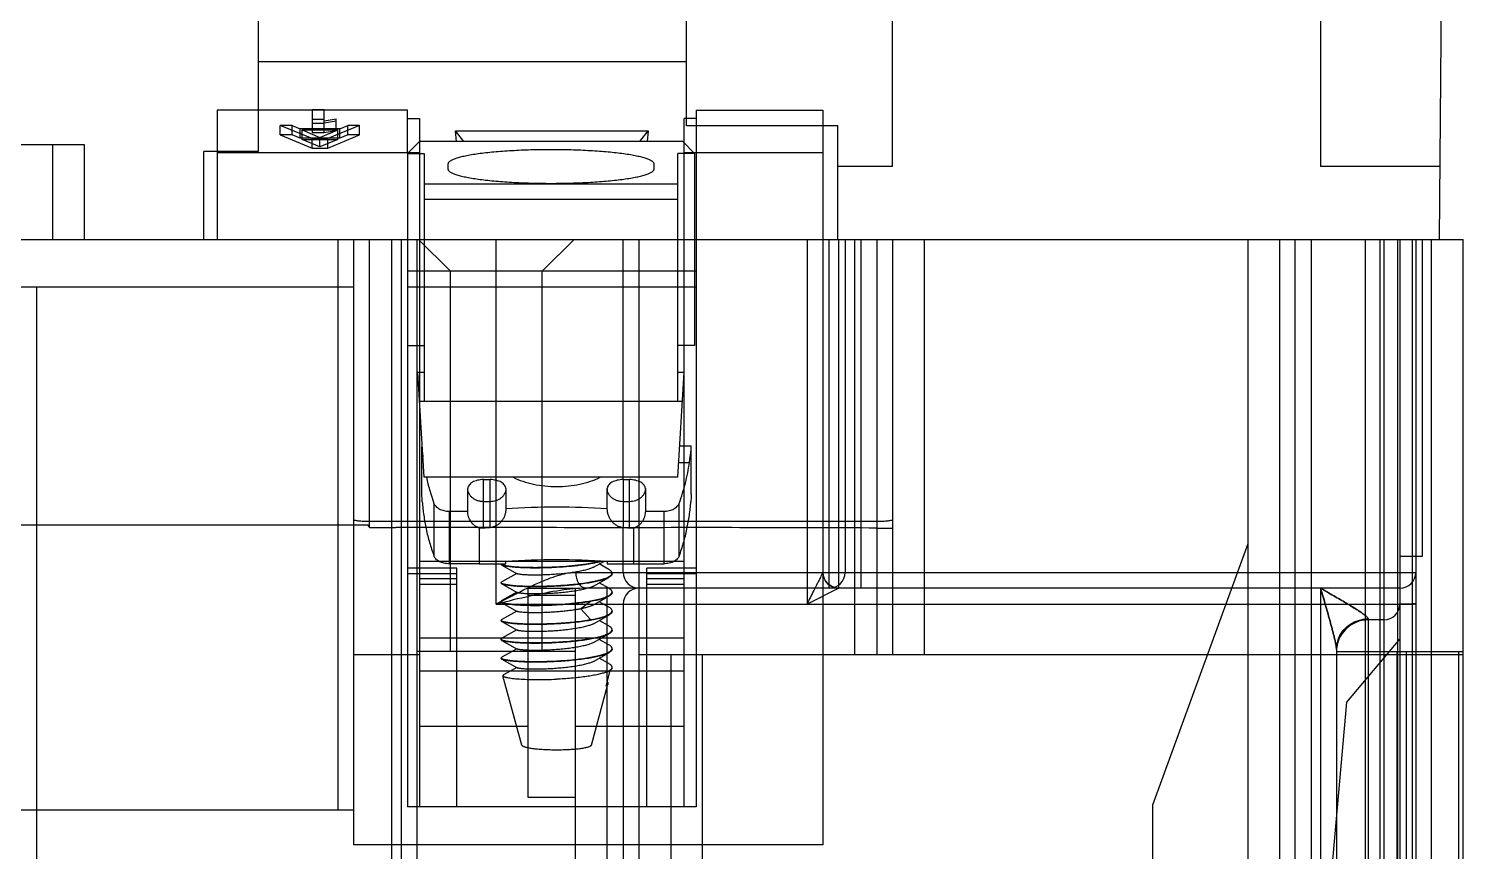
# Model space of a CAD drawing. Header units: millimetres. Extents: x 12 to 87, y 10 to 126.
# Drawn here: x 41.67 to 86.92, y 38.06 to 64.01 of the extents above; entities that cross this region are included whole.
import ezdxf

# ---------------------------------------------------------------- set-up
doc = ezdxf.new("R2010")
doc.units = ezdxf.units.MM
doc.header["$LTSCALE"] = 8.881126
doc.layers.get('0').update_dxf_attribs({"linetype": 'CONTINUOUS'})

msp = doc.modelspace()

# ---------------------------------------------------------------- linework, layer by layer
at = {"color": 7}
for p, q in [((48.918, 60.136), (48.918, 115.356)), ((62.418, 60.939), (62.418, 115.356)), ((68.918, 59.656), (68.918, 115.356)), ((82.418, 115.356), (82.418, 59.656)), ((86.162, 57.356), (86.668, 115.356)), ((62.418, 62.956), (48.918, 62.956)), ((53.618, 61.437), (47.618, 61.437)), ((47.618, 61.437), (47.618, 57.356)), ((50.987, 61.442), (50.612, 61.442)), ((50.612, 61.442), (50.612, 60.727)), ((50.987, 61.145), (50.612, 61.145)), ((50.987, 60.727), (50.987, 61.442)), ((50.987, 61.095), (51.362, 61.157)), ((51.362, 60.789), (51.362, 61.157)), ((53.618, 60.07), (53.618, 61.437)), ((53.618, 61.169), (53.993, 61.169)), ((53.993, 61.169), (53.993, 39.456)), ((62.718, 61.169), (62.343, 61.169)), ((62.343, 39.456), (62.343, 61.169)), ((62.718, 61.437), (66.718, 61.437)), ((62.718, 61.437), (62.718, 39.456)), ((66.718, 61.437), (66.718, 38.256)), ((49.98, 60.955), (49.605, 60.955)), ((50.605, 60.537), (49.605, 60.955)), ((49.605, 60.657), (49.605, 60.955)), ((49.98, 60.657), (49.605, 60.657)), ((49.605, 60.657), (50.605, 60.24)), ((49.98, 60.955), (50.23, 60.848)), ((49.98, 60.657), (49.98, 60.955)), ((50.23, 60.551), (49.98, 60.657)), ((51.48, 60.848), (50.23, 60.848)), ((50.23, 60.551), (50.23, 60.848)), ((50.293, 60.812), (51.418, 60.812)), ((50.293, 60.812), (50.855, 60.573)), ((50.293, 60.515), (50.293, 60.812)), ((50.612, 61.024), (50.987, 61.024)), ((50.612, 60.727), (50.987, 60.727)), ((50.855, 60.573), (51.418, 60.812)), ((51.362, 61.086), (50.987, 61.024)), ((51.362, 60.86), (50.987, 60.798)), ((50.987, 60.727), (51.362, 60.789)), ((52.105, 60.955), (51.105, 60.537)), ((51.105, 60.24), (52.105, 60.657)), ((51.418, 60.515), (51.418, 60.812)), ((51.48, 60.848), (51.73, 60.955)), ((51.48, 60.551), (51.48, 60.848)), ((51.73, 60.657), (51.48, 60.551)), ((52.105, 60.955), (51.73, 60.955)), ((51.73, 60.657), (51.73, 60.955)), ((52.105, 60.657), (51.73, 60.657)), ((52.105, 60.657), (52.105, 60.955)), ((55.126, 60.787), (61.21, 60.787)), ((55.395, 60.443), (55.126, 60.787)), ((55.16, 60.443), (55.126, 60.787)), ((60.941, 60.443), (61.21, 60.787)), ((61.21, 60.787), (61.176, 60.443)), ((67.193, 60.939), (62.418, 60.939)), ((67.193, 57.356), (67.193, 60.939)), ((27.918, 60.356), (43.418, 60.356)), ((42.418, 60.356), (42.418, 57.356)), ((43.418, 60.356), (43.418, 57.356)), ((51.48, 60.551), (50.23, 60.551)), ((50.293, 60.515), (51.418, 60.515)), ((50.855, 60.276), (50.293, 60.515)), ((50.605, 60.537), (51.105, 60.537)), ((50.605, 60.24), (50.605, 60.537)), ((50.605, 60.24), (51.105, 60.24)), ((50.855, 60.276), (50.855, 60.573)), ((51.418, 60.515), (50.855, 60.276)), ((51.105, 60.24), (51.105, 60.537)), ((53.99, 60.443), (53.618, 60.07)), ((62.296, 60.443), (53.99, 60.443)), ((62.296, 60.443), (62.668, 60.07)), ((48.918, 60.136), (47.193, 60.136)), ((47.193, 57.356), (47.193, 60.136)), ((47.618, 60.101), (53.993, 60.101)), ((53.618, 60.07), (54.143, 60.07)), ((53.618, 60.07), (53.618, 54.011)), ((54.143, 60.07), (54.143, 52.251)), ((54.893, 59.737), (54.893, 59.735)), ((54.893, 59.735), (54.893, 59.579)), ((61.393, 59.735), (61.393, 59.737)), ((61.393, 59.579), (61.393, 59.735)), ((62.668, 60.07), (62.143, 60.07)), ((62.143, 52.251), (62.143, 60.07)), ((62.343, 60.101), (66.718, 60.101)), ((62.668, 60.07), (62.668, 54.011)), ((68.918, 59.656), (67.193, 59.656)), ((86.182, 59.656), (82.418, 59.656)), ((54.143, 59.111), (62.143, 59.111)), ((62.143, 58.616), (54.143, 58.616)), ((23.943, 57.356), (53.618, 57.356)), ((51.418, 57.356), (51.418, 39.356)), ((51.918, 57.356), (51.918, 38.256)), ((52.418, 48.275), (52.418, 57.356)), ((53.118, 19.756), (53.118, 57.356)), ((53.418, 57.356), (53.418, 20.256)), ((53.618, 57.356), (62.668, 57.356)), ((53.918, 17.756), (53.918, 57.356)), ((54.968, 56.356), (53.968, 57.356)), ((56.418, 45.856), (56.418, 57.356)), ((57.868, 56.356), (58.868, 57.356)), ((60.418, 49.781), (60.418, 57.356)), ((60.918, 57.356), (60.918, 19.756)), ((62.668, 57.356), (86.918, 57.356)), ((66.218, 57.356), (66.218, 45.856)), ((66.918, 46.356), (66.918, 57.356)), ((67.218, 46.356), (67.218, 57.356)), ((67.418, 57.356), (67.418, 46.856)), ((67.718, 57.356), (67.718, 44.256)), ((67.918, 57.356), (67.918, 46.356)), ((68.418, 57.356), (68.418, 44.256)), ((68.918, 57.356), (68.918, 44.256)), ((69.918, 44.256), (69.918, 57.356)), ((80.118, 57.356), (80.118, 18.256)), ((81.118, 57.356), (81.118, 17.756)), ((81.618, 15.756), (81.618, 57.356)), ((82.118, 57.356), (82.118, 14.956)), ((83.823, 57.356), (83.823, 20.356)), ((84.286, 57.356), (84.286, 20.356)), ((84.418, 17.756), (84.418, 57.356)), ((84.842, 57.356), (84.842, 20.356)), ((84.918, 57.356), (84.918, 17.756)), ((85.305, 57.356), (85.305, 20.356)), ((85.418, 57.356), (85.418, 18.256)), ((85.618, 57.356), (85.618, 47.356)), ((85.918, 15.256), (85.918, 57.356)), ((86.918, 15.756), (86.918, 57.356)), ((62.718, 56.356), (53.618, 56.356)), ((54.968, 44.356), (54.968, 56.356)), ((57.868, 44.356), (57.868, 56.356)), ((51.918, 55.856), (40.918, 55.856)), ((41.918, 55.856), (41.918, 9.756)), ((62.718, 55.856), (53.618, 55.856)), ((53.618, 54.011), (54.143, 54.011)), ((53.618, 54.011), (53.618, 39.456)), ((62.668, 54.011), (62.143, 54.011)), ((54.143, 53.164), (53.943, 53.164)), ((54.143, 49.856), (53.943, 53.164)), ((62.343, 53.164), (62.143, 53.164)), ((62.143, 49.856), (62.343, 53.164)), ((53.998, 52.251), (62.288, 52.251)), ((54.068, 49.335), (54.068, 50.82)), ((54.074, 50.85), (54.083, 50.85)), ((62.203, 50.85), (62.562, 50.85)), ((62.568, 49.335), (62.568, 50.82)), ((62.171, 50.317), (62.508, 50.317)), ((62.143, 49.856), (54.143, 49.856)), ((56.018, 49.781), (56.218, 49.781)), ((56.018, 48.246), (56.018, 49.781)), ((56.218, 49.781), (56.218, 48.265)), ((60.418, 49.781), (60.618, 49.781)), ((60.418, 49.781), (60.418, 48.265)), ((60.618, 48.246), (60.618, 49.781)), ((55.518, 48.785), (55.518, 49.496)), ((56.718, 49.496), (56.718, 48.858)), ((59.918, 48.858), (59.918, 49.496)), ((61.118, 49.496), (61.118, 48.785)), ((54.45, 49.032), (54.45, 47.372)), ((56.218, 49.085), (56.018, 49.085)), ((60.618, 49.085), (60.418, 49.085)), ((62.186, 47.372), (62.186, 49.032)), ((68.418, 48.457), (52.418, 48.457)), ((54.937, 48.785), (55.518, 48.785)), ((54.937, 47.125), (54.937, 48.785)), ((61.118, 48.785), (61.699, 48.785)), ((61.699, 48.785), (61.699, 47.125)), ((35.918, 48.356), (52.365, 48.356)), ((53.636, 48.269), (53.243, 48.269)), ((56.863, 48.266), (54.316, 48.266)), ((55.877, 48.254), (55.877, 47.125)), ((60.418, 46.856), (60.418, 48.265)), ((60.759, 47.125), (60.759, 48.254)), ((68.418, 48.253), (68.918, 48.253)), ((80.118, 47.756), (77.118, 39.513)), ((53.993, 47.205), (62.343, 47.205)), ((55.877, 47.125), (54.937, 47.125)), ((56.568, 47.107), (56.568, 47.125)), ((56.589, 47.084), (56.568, 47.107)), ((56.589, 47.084), (57.076, 46.812)), ((56.718, 47.125), (56.718, 47.197)), ((59.48, 47.018), (59.812, 47.203)), ((59.967, 46.948), (59.66, 47.119)), ((59.918, 47.197), (59.918, 47.125)), ((60.759, 47.125), (61.699, 47.125)), ((85.618, 47.356), (84.918, 47.356)), ((55.168, 46.992), (53.618, 46.992)), ((53.618, 46.824), (55.168, 46.824)), ((55.168, 46.655), (53.993, 46.655)), ((55.168, 39.456), (55.168, 46.992)), ((57.06, 46.822), (56.588, 46.559)), ((58.932, 46.856), (85.418, 46.856)), ((59.48, 46.424), (59.967, 46.696)), ((62.718, 46.992), (61.168, 46.992)), ((61.168, 39.456), (61.168, 46.992)), ((61.168, 46.824), (62.718, 46.824)), ((62.343, 46.655), (61.168, 46.655)), ((53.993, 46.486), (55.168, 46.486)), ((56.588, 46.559), (56.568, 46.536)), ((56.568, 46.513), (56.568, 46.536)), ((56.589, 46.49), (56.568, 46.513)), ((56.589, 46.49), (57.076, 46.218)), ((57.06, 46.228), (56.589, 45.965)), ((58.918, 46.346), (57.418, 46.346)), ((57.418, 39.756), (57.418, 46.346)), ((58.918, 9.756), (58.918, 46.346)), ((84.918, 46.356), (59.246, 46.356)), ((59.967, 46.353), (59.66, 46.525)), ((59.918, 19.756), (59.918, 46.356)), ((61.168, 46.486), (62.343, 46.486)), ((67.218, 46.356), (66.218, 45.856)), ((82.418, 46.356), (82.418, 17.756)), ((56.418, 45.856), (84.918, 45.856)), ((56.589, 45.965), (56.568, 45.942)), ((56.568, 45.919), (56.568, 45.942)), ((56.589, 45.896), (56.568, 45.919)), ((56.589, 45.896), (57.076, 45.624)), ((57.418, 46.135), (58.918, 46.135)), ((59.39, 45.935), (59.083, 45.705)), ((59.083, 45.705), (59.389, 45.364)), ((59.48, 45.83), (59.967, 46.102)), ((59.967, 45.759), (59.66, 45.93)), ((60.418, 45.856), (60.418, 20.256)), ((56.588, 45.371), (56.568, 45.348)), ((56.568, 45.325), (56.568, 45.348)), ((56.589, 45.302), (56.568, 45.325)), ((57.06, 45.633), (56.588, 45.371)), ((56.589, 45.302), (57.076, 45.03)), ((59.48, 45.236), (59.967, 45.508)), ((59.967, 45.165), (59.66, 45.336)), ((83.918, 45.387), (83.918, 9.756)), ((84.418, 45.356), (83.918, 45.356)), ((57.06, 45.039), (56.588, 44.777)), ((59.48, 44.642), (59.967, 44.914)), ((58.918, 44.356), (53.918, 44.356)), ((53.993, 44.792), (62.343, 44.793)), ((56.588, 44.777), (56.568, 44.754)), ((56.568, 44.731), (56.568, 44.754)), ((56.589, 44.708), (56.568, 44.731)), ((56.589, 44.708), (57.076, 44.436)), ((57.06, 44.445), (56.589, 44.183)), ((59.967, 44.571), (59.66, 44.742)), ((82.918, 44.419), (82.918, 18.256)), ((82.918, 44.356), (86.918, 44.356)), ((84.918, 44.756), (83.23, 42.756)), ((84.818, 44.356), (84.818, 14.956)), ((85.118, 44.356), (85.118, 16.256)), ((86.768, 44.356), (86.768, 21.856)), ((53.993, 44.256), (51.918, 44.256)), ((56.589, 44.183), (56.568, 44.16)), ((56.568, 44.137), (56.568, 44.16)), ((56.588, 44.114), (56.568, 44.137)), ((56.588, 44.114), (57.076, 43.842)), ((59.48, 44.048), (59.967, 44.32)), ((59.967, 43.977), (59.66, 44.148)), ((86.918, 44.256), (60.918, 44.256)), ((61.918, 44.256), (61.918, 20.256)), ((62.918, 19.756), (62.918, 44.256)), ((62.343, 43.74), (53.993, 43.74)), ((56.649, 43.622), (56.627, 43.593)), ((57.219, 41.409), (56.627, 43.593)), ((57.06, 43.851), (56.649, 43.622)), ((59.883, 43.264), (60.012, 43.755)), ((60.068, 43.84), (60.012, 43.755)), ((59.417, 41.409), (59.938, 43.33)), ((59.938, 43.33), (59.883, 43.264)), ((83.23, 42.756), (81.218, 19.756)), ((53.993, 42.006), (57.418, 42.006)), ((58.918, 42.006), (62.343, 42.006)), ((62.718, 39.456), (53.618, 39.456)), ((58.918, 39.756), (57.418, 39.756)), ((77.118, 39.513), (77.118, 17.756)), ((51.918, 39.356), (37.418, 39.356)), ((66.718, 38.256), (51.918, 38.256))]:
    msp.add_line(p, q, dxfattribs=at)
msp.add_lwpolyline([(67.175, 46.357), (67.021, 46.396), (66.888, 46.48), (66.787, 46.602)], dxfattribs=at)
for centre, radius, start, end in [((60.581, 51.254), 6.522, 192.381, 199.9154), ((53.226, 101.567), 53.298, 269.1319, 270.0191), ((53.632, -47.858), 96.127, 89.59195, 89.99722), ((58.29, 25.231), 23.127, 95.1408, 95.6385), ((58.349, 25.267), 23.091, 84.361, 84.8595), ((56.197, 145.325), 98.201, 269.81336, 269.99739), ((56.226, 164.043), 116.919, 269.98331, 270.24102), ((58.319, 23.71), 23.542, 90.0011, 93.8986), ((58.319, 23.756), 23.496, 86.0977, 90.002), ((60.41, 163.981), 116.857, 269.75873, 270.01659), ((60.475, 123.937), 76.813, 269.97695, 270.2122), ((60.918, 46.856), 0.5, 180, 270), ((67.218, 46.856), 0.5, 180, 270), ((66.918, 46.856), 0.5, 270, 360), ((84.918, 46.856), 0.5, 270.0035, 0.0021), ((84.918, 46.856), 0.5, 270.0066, 359.9993), ((60.918, 45.856), 0.5, 90, 180), ((84.418, 45.856), 0.5, 270, 359.9977), ((83.918, 44.356), 1, 90, 180)]:
    msp.add_arc(centre, radius, start, end, dxfattribs=at)
msp.add_ellipse((58.318, 39.368), major_axis=(15, 0), ratio=0.636294, start_param=1.463926, end_param=1.677666, dxfattribs=at)
for points, knots in [([(61.393, 59.737), (61.393, 59.745), (61.389, 59.76), (61.376, 59.783), (61.355, 59.805), (61.333, 59.822), (61.311, 59.836), (61.286, 59.851), (61.248, 59.869), (61.198, 59.89), (61.14, 59.911), (61.075, 59.931), (60.975, 59.958), (60.833, 59.99), (60.644, 60.025), (60.43, 60.058), (60.194, 60.087), (59.939, 60.113), (59.667, 60.136), (59.277, 60.161), (58.768, 60.182), (58.143, 60.19), (57.518, 60.182), (57.009, 60.161), (56.619, 60.136), (56.347, 60.113), (56.092, 60.087), (55.856, 60.058), (55.642, 60.025), (55.453, 59.99), (55.311, 59.958), (55.211, 59.931), (55.146, 59.911), (55.088, 59.89), (55.038, 59.869), (55, 59.851), (54.975, 59.836), (54.953, 59.822), (54.931, 59.805), (54.91, 59.783), (54.897, 59.76), (54.893, 59.745), (54.893, 59.737)], [0, 0, 0, 0, 0.003381, 0.007165, 0.011617, 0.016901, 0.019886, 0.023109, 0.030285, 0.038458, 0.047636, 0.057815, 0.068985, 0.094232, 0.123196, 0.155643, 0.191288, 0.22981, 0.270859, 0.314053, 0.405252, 0.500002, 0.594752, 0.685949, 0.729143, 0.770191, 0.808713, 0.844357, 0.876804, 0.905768, 0.931014, 0.942184, 0.952363, 0.961541, 0.969714, 0.976891, 0.980114, 0.983099, 0.988382, 0.992835, 0.996618, 1, 1, 1, 1]), ([(54.893, 59.579), (54.893, 59.572), (54.896, 59.556), (54.909, 59.533), (54.929, 59.511), (54.957, 59.489), (54.992, 59.468), (55.035, 59.447), (55.085, 59.426), (55.166, 59.397), (55.285, 59.363), (55.449, 59.325), (55.638, 59.29), (55.852, 59.258), (56.088, 59.228), (56.343, 59.202), (56.616, 59.179), (57.006, 59.154), (57.517, 59.133), (58.143, 59.124), (58.769, 59.133), (59.28, 59.154), (59.67, 59.179), (59.943, 59.202), (60.198, 59.228), (60.434, 59.258), (60.648, 59.29), (60.837, 59.325), (61.001, 59.363), (61.12, 59.397), (61.201, 59.426), (61.251, 59.447), (61.294, 59.468), (61.329, 59.489), (61.357, 59.511), (61.377, 59.533), (61.39, 59.556), (61.393, 59.572), (61.393, 59.579)], [0, 0, 0, 0, 0.003372, 0.007123, 0.011531, 0.016765, 0.022921, 0.03005, 0.038177, 0.047314, 0.068593, 0.093792, 0.122729, 0.155169, 0.190827, 0.22938, 0.270475, 0.313729, 0.405078, 0.500002, 0.594926, 0.686274, 0.729527, 0.770622, 0.809174, 0.844831, 0.87727, 0.906207, 0.931407, 0.952685, 0.961822, 0.96995, 0.977078, 0.983235, 0.988469, 0.992877, 0.996628, 1, 1, 1, 1]), ([(54.074, 50.85), (54.073, 50.85), (54.072, 50.849), (54.071, 50.848), (54.07, 50.845), (54.069, 50.842), (54.069, 50.838), (54.068, 50.831), (54.068, 50.824), (54.068, 50.82)], [0, 0, 0, 0, 0.046139, 0.104428, 0.18482, 0.29125, 0.425387, 0.588007, 1, 1, 1, 1]), ([(54.068, 50.82), (54.068, 50.813), (54.069, 50.796), (54.071, 50.756), (54.078, 50.691), (54.09, 50.596), (54.099, 50.526), (54.104, 50.487)], [0, 0, 0, 0, 0.064808, 0.14719, 0.364142, 0.649198, 1, 1, 1, 1]), ([(62.508, 50.317), (62.516, 50.377), (62.528, 50.463), (62.543, 50.572), (62.552, 50.64), (62.559, 50.699), (62.564, 50.748), (62.567, 50.787), (62.568, 50.81), (62.568, 50.82)], [0, 0, 0, 0, 0.360137, 0.513988, 0.64952, 0.766256, 0.863783, 0.941774, 1, 1, 1, 1]), ([(62.568, 50.82), (62.568, 50.824), (62.568, 50.831), (62.567, 50.838), (62.567, 50.842), (62.566, 50.845), (62.565, 50.848), (62.564, 50.849), (62.563, 50.85), (62.562, 50.85)], [0, 0, 0, 0, 0.411993, 0.574613, 0.708749, 0.815179, 0.895572, 0.953861, 1, 1, 1, 1]), ([(62.186, 49.032), (62.262, 49.242), (62.392, 49.665), (62.477, 50.1), (62.508, 50.317)], [0, 0, 0, 0, 0.504277, 1, 1, 1, 1]), ([(56.018, 49.781), (55.985, 49.781), (55.921, 49.777), (55.828, 49.761), (55.742, 49.735), (55.666, 49.701), (55.603, 49.658), (55.555, 49.609), (55.53, 49.562), (55.52, 49.524), (55.518, 49.505), (55.518, 49.496)], [0, 0, 0, 0, 0.155806, 0.307636, 0.451723, 0.58509, 0.705763, 0.813385, 0.909854, 0.955397, 1, 1, 1, 1]), ([(56.718, 49.496), (56.718, 49.505), (56.716, 49.524), (56.706, 49.562), (56.681, 49.609), (56.633, 49.658), (56.57, 49.701), (56.494, 49.735), (56.408, 49.761), (56.315, 49.777), (56.251, 49.781), (56.218, 49.781)], [0, 0, 0, 0, 0.044603, 0.090146, 0.186615, 0.294237, 0.41491, 0.548277, 0.692364, 0.844194, 1, 1, 1, 1]), ([(56.947, 49.854), (57.045, 49.806), (57.255, 49.721), (57.591, 49.63), (57.949, 49.574), (58.319, 49.556), (58.689, 49.575), (59.047, 49.631), (59.383, 49.722), (59.593, 49.807), (59.691, 49.855)], [0, 0, 0, 0, 0.115926, 0.239381, 0.368294, 0.500071, 0.631837, 0.760718, 0.884128, 1, 1, 1, 1]), ([(60.418, 49.781), (60.385, 49.781), (60.321, 49.777), (60.228, 49.761), (60.142, 49.735), (60.066, 49.701), (60.003, 49.658), (59.955, 49.609), (59.93, 49.562), (59.92, 49.524), (59.918, 49.505), (59.918, 49.496)], [0, 0, 0, 0, 0.155806, 0.307636, 0.451723, 0.58509, 0.705763, 0.813385, 0.909854, 0.955397, 1, 1, 1, 1]), ([(61.118, 49.496), (61.118, 49.505), (61.116, 49.524), (61.106, 49.562), (61.081, 49.609), (61.033, 49.658), (60.97, 49.701), (60.894, 49.735), (60.808, 49.761), (60.715, 49.777), (60.651, 49.781), (60.618, 49.781)], [0, 0, 0, 0, 0.044603, 0.090146, 0.186615, 0.294237, 0.41491, 0.548277, 0.692364, 0.844194, 1, 1, 1, 1]), ([(54.083, 49.083), (54.081, 49.114), (54.077, 49.168), (54.072, 49.24), (54.069, 49.289), (54.068, 49.319), (54.068, 49.33), (54.068, 49.335)], [0, 0, 0, 0, 0.359869, 0.649051, 0.863354, 0.941517, 1, 1, 1, 1]), ([(56.018, 49.085), (55.985, 49.085), (55.92, 49.09), (55.826, 49.113), (55.74, 49.151), (55.663, 49.202), (55.601, 49.265), (55.554, 49.337), (55.525, 49.415), (55.518, 49.469), (55.518, 49.496)], [0, 0, 0, 0, 0.136634, 0.271634, 0.403469, 0.531104, 0.654017, 0.772392, 0.887204, 1, 1, 1, 1]), ([(56.718, 49.496), (56.718, 49.469), (56.711, 49.415), (56.682, 49.337), (56.635, 49.265), (56.572, 49.202), (56.496, 49.151), (56.409, 49.113), (56.316, 49.09), (56.251, 49.085), (56.218, 49.085)], [0, 0, 0, 0, 0.112796, 0.227608, 0.345983, 0.468896, 0.596531, 0.728366, 0.863366, 1, 1, 1, 1]), ([(60.418, 49.085), (60.385, 49.085), (60.32, 49.09), (60.226, 49.113), (60.14, 49.151), (60.063, 49.202), (60.001, 49.265), (59.954, 49.337), (59.925, 49.415), (59.918, 49.469), (59.918, 49.496)], [0, 0, 0, 0, 0.136634, 0.271634, 0.403469, 0.531104, 0.654017, 0.772392, 0.887204, 1, 1, 1, 1]), ([(61.118, 49.496), (61.118, 49.469), (61.111, 49.415), (61.082, 49.337), (61.035, 49.265), (60.972, 49.202), (60.896, 49.151), (60.809, 49.113), (60.716, 49.09), (60.651, 49.085), (60.618, 49.085)], [0, 0, 0, 0, 0.112796, 0.227608, 0.345983, 0.468896, 0.596531, 0.728366, 0.863366, 1, 1, 1, 1]), ([(62.568, 49.335), (62.568, 49.33), (62.568, 49.319), (62.567, 49.289), (62.564, 49.24), (62.559, 49.168), (62.555, 49.114), (62.553, 49.083)], [0, 0, 0, 0, 0.058483, 0.136646, 0.35095, 0.640132, 1, 1, 1, 1]), ([(54.083, 49.083), (54.093, 48.939), (54.124, 48.651), (54.2, 48.221), (54.308, 47.793), (54.399, 47.512), (54.45, 47.372)], [0, 0, 0, 0, 0.24671, 0.495087, 0.745929, 1, 1, 1, 1]), ([(54.45, 49.032), (54.456, 49.015), (54.473, 48.982), (54.51, 48.936), (54.558, 48.894), (54.618, 48.857), (54.688, 48.826), (54.794, 48.795), (54.879, 48.785), (54.937, 48.785)], [0, 0, 0, 0, 0.093413, 0.194524, 0.305203, 0.426534, 0.558382, 0.699671, 1, 1, 1, 1]), ([(61.699, 48.785), (61.757, 48.785), (61.842, 48.795), (61.948, 48.826), (62.018, 48.857), (62.078, 48.894), (62.126, 48.936), (62.163, 48.982), (62.18, 49.015), (62.186, 49.032)], [0, 0, 0, 0, 0.300319, 0.441598, 0.573451, 0.694756, 0.805447, 0.906558, 1, 1, 1, 1]), ([(62.186, 47.371), (62.237, 47.511), (62.328, 47.793), (62.436, 48.221), (62.512, 48.651), (62.543, 48.939), (62.553, 49.083)], [0, 0, 0, 0, 0.254077, 0.504922, 0.753294, 1, 1, 1, 1]), ([(52.418, 48.457), (52.354, 48.457), (52.239, 48.46), (52.075, 48.469), (51.989, 48.486), (51.918, 48.498), (51.918, 48.513)], [0, 0, 0, 0, 0.377171, 0.697714, 0.91421, 1, 1, 1, 1]), ([(55.877, 48.254), (55.849, 48.263), (55.797, 48.286), (55.725, 48.334), (55.662, 48.393), (55.61, 48.461), (55.569, 48.536), (55.53, 48.643), (55.518, 48.729), (55.518, 48.785)], [0, 0, 0, 0, 0.125649, 0.251201, 0.376488, 0.50157, 0.626515, 0.751265, 1, 1, 1, 1]), ([(56.718, 48.858), (56.718, 48.823), (56.712, 48.753), (56.685, 48.65), (56.642, 48.553), (56.582, 48.464), (56.508, 48.387), (56.42, 48.326), (56.323, 48.283), (56.253, 48.268), (56.218, 48.265)], [0, 0, 0, 0, 0.124349, 0.249066, 0.374074, 0.499355, 0.624774, 0.750172, 0.875347, 1, 1, 1, 1]), ([(60.418, 48.265), (60.383, 48.268), (60.313, 48.283), (60.215, 48.326), (60.128, 48.387), (60.054, 48.464), (59.994, 48.553), (59.951, 48.65), (59.924, 48.753), (59.918, 48.823), (59.918, 48.858)], [0, 0, 0, 0, 0.124672, 0.249852, 0.375233, 0.500634, 0.625904, 0.750907, 0.875637, 1, 1, 1, 1]), ([(61.118, 48.785), (61.118, 48.729), (61.106, 48.643), (61.067, 48.536), (61.026, 48.461), (60.974, 48.393), (60.911, 48.334), (60.839, 48.286), (60.786, 48.263), (60.759, 48.254)], [0, 0, 0, 0, 0.248751, 0.373524, 0.498462, 0.623558, 0.74884, 0.874361, 1, 1, 1, 1]), ([(68.918, 48.513), (68.918, 48.498), (68.847, 48.486), (68.761, 48.469), (68.597, 48.46), (68.482, 48.457), (68.418, 48.457)], [0, 0, 0, 0, 0.08579, 0.302286, 0.622829, 1, 1, 1, 1]), ([(52.365, 48.356), (52.37, 48.345), (52.378, 48.326), (52.396, 48.299), (52.41, 48.283), (52.418, 48.275)], [0, 0, 0, 0, 0.358846, 0.638209, 1, 1, 1, 1]), ([(56.018, 48.246), (55.994, 48.244), (55.947, 48.243), (55.9, 48.249), (55.877, 48.254)], [0, 0, 0, 0, 0.501073, 1, 1, 1, 1]), ([(68.418, 48.253), (67.14, 48.259), (64.578, 48.267), (60.726, 48.264), (58.152, 48.265), (56.863, 48.266)], [0, 0, 0, 0, 0.331799, 0.665122, 1, 1, 1, 1]), ([(60.759, 48.254), (60.736, 48.249), (60.689, 48.243), (60.642, 48.244), (60.618, 48.246)], [0, 0, 0, 0, 0.498927, 1, 1, 1, 1]), ([(54.937, 47.125), (54.879, 47.125), (54.794, 47.134), (54.688, 47.165), (54.618, 47.196), (54.558, 47.233), (54.51, 47.275), (54.473, 47.321), (54.456, 47.355), (54.45, 47.372)], [0, 0, 0, 0, 0.300337, 0.441617, 0.57347, 0.694767, 0.805448, 0.906555, 1, 1, 1, 1]), ([(56.569, 47.125), (56.571, 47.12), (56.576, 47.115), (56.586, 47.108), (56.592, 47.105), (56.595, 47.103)], [0, 0, 0, 0, 0.402726, 0.674499, 1, 1, 1, 1]), ([(58.318, 47.01), (58.215, 47.004), (58.013, 46.996), (57.717, 46.99), (57.44, 46.992), (57.191, 47), (57.004, 47.012), (56.874, 47.025), (56.793, 47.035), (56.723, 47.046), (56.667, 47.057), (56.628, 47.068), (56.603, 47.077), (56.593, 47.082), (56.589, 47.084)], [0, 0, 0, 0, 0.177612, 0.34954, 0.510509, 0.655576, 0.780325, 0.833877, 0.881008, 0.921379, 0.954743, 0.980936, 0.991348, 1, 1, 1, 1]), ([(56.595, 47.103), (56.6, 47.101), (56.611, 47.096), (56.637, 47.087), (56.678, 47.077), (56.736, 47.066), (56.807, 47.055), (56.889, 47.046), (57.019, 47.033), (57.205, 47.022), (57.452, 47.014), (57.726, 47.013), (58.018, 47.018), (58.217, 47.027), (58.318, 47.032)], [0, 0, 0, 0, 0.009409, 0.020537, 0.048017, 0.082485, 0.123765, 0.171538, 0.225461, 0.350305, 0.494703, 0.654292, 0.824437, 1, 1, 1, 1]), ([(58.318, 47.032), (58.448, 47.039), (58.701, 47.057), (59.011, 47.089), (59.245, 47.122), (59.404, 47.148), (59.55, 47.176), (59.642, 47.198), (59.686, 47.21)], [0, 0, 0, 0, 0.282493, 0.551716, 0.677206, 0.794661, 0.902694, 1, 1, 1, 1]), ([(59.754, 47.206), (59.711, 47.193), (59.618, 47.169), (59.469, 47.137), (59.304, 47.108), (59.124, 47.082), (58.933, 47.059), (58.663, 47.032), (58.457, 47.017), (58.318, 47.01)], [0, 0, 0, 0, 0.092934, 0.198124, 0.314248, 0.439777, 0.573003, 0.712078, 1, 1, 1, 1]), ([(62.186, 47.371), (62.18, 47.355), (62.163, 47.321), (62.126, 47.275), (62.078, 47.233), (62.018, 47.196), (61.948, 47.165), (61.842, 47.134), (61.757, 47.125), (61.699, 47.125)], [0, 0, 0, 0, 0.093414, 0.194524, 0.3052, 0.426542, 0.558404, 0.699688, 1, 1, 1, 1]), ([(56.418, 45.856), (56.584, 45.944), (56.9, 46.111), (57.352, 46.341), (57.755, 46.531), (58.11, 46.676), (58.42, 46.779), (58.688, 46.84), (58.856, 46.856), (58.932, 46.856)], [0, 0, 0, 0, 0.207405, 0.393623, 0.557212, 0.697578, 0.816127, 0.915736, 1, 1, 1, 1]), ([(59.48, 47.018), (59.466, 47.01), (59.436, 46.995), (59.386, 46.975), (59.329, 46.955), (59.239, 46.929), (59.113, 46.898), (58.945, 46.867), (58.76, 46.839), (58.563, 46.816), (58.36, 46.797), (58.155, 46.783), (57.955, 46.773), (57.765, 46.768), (57.59, 46.768), (57.435, 46.771), (57.32, 46.776), (57.241, 46.782), (57.193, 46.787), (57.152, 46.793), (57.119, 46.799), (57.097, 46.804), (57.084, 46.809), (57.079, 46.811), (57.076, 46.812)], [0, 0, 0, 0, 0.019349, 0.041496, 0.066362, 0.093833, 0.156026, 0.226727, 0.30411, 0.386218, 0.47089, 0.555862, 0.638887, 0.717746, 0.790284, 0.854623, 0.908982, 0.931964, 0.951964, 0.968852, 0.982508, 0.99287, 0.996831, 1, 1, 1, 1]), ([(58.318, 46.438), (58.408, 46.443), (58.587, 46.455), (58.85, 46.478), (59.1, 46.507), (59.331, 46.54), (59.509, 46.574), (59.637, 46.603), (59.722, 46.625), (59.799, 46.648), (59.867, 46.672), (59.925, 46.696), (59.96, 46.714), (59.976, 46.723)], [0, 0, 0, 0, 0.160716, 0.317841, 0.467645, 0.606745, 0.731924, 0.7884, 0.84044, 0.887804, 0.930277, 0.967686, 1, 1, 1, 1]), ([(59.967, 46.696), (59.951, 46.687), (59.915, 46.669), (59.855, 46.645), (59.787, 46.622), (59.679, 46.59), (59.525, 46.554), (59.32, 46.516), (59.091, 46.483), (58.755, 46.445), (58.495, 46.425), (58.318, 46.416)], [0, 0, 0, 0, 0.033135, 0.071238, 0.114257, 0.162053, 0.271123, 0.396345, 0.535057, 0.684179, 1, 1, 1, 1]), ([(59.246, 46.356), (59.227, 46.356), (59.197, 46.36), (59.159, 46.375), (59.13, 46.39), (59.101, 46.412), (59.063, 46.447), (59.03, 46.491), (59.002, 46.541), (58.976, 46.597), (58.952, 46.671), (58.936, 46.763), (58.932, 46.825), (58.932, 46.856)], [0, 0, 0, 0, 0.089406, 0.137691, 0.188945, 0.243686, 0.302004, 0.428712, 0.496866, 0.567511, 0.713048, 0.859041, 1, 1, 1, 1]), ([(60.068, 46.833), (60.068, 46.838), (60.067, 46.848), (60.062, 46.862), (60.054, 46.877), (60.038, 46.897), (60.009, 46.922), (59.982, 46.939), (59.967, 46.948)], [0, 0, 0, 0, 0.091719, 0.18763, 0.291308, 0.405534, 0.672814, 1, 1, 1, 1]), ([(60.068, 46.81), (60.068, 46.805), (60.067, 46.795), (60.062, 46.781), (60.054, 46.766), (60.038, 46.746), (60.009, 46.721), (59.982, 46.704), (59.967, 46.696)], [0, 0, 0, 0, 0.091671, 0.187487, 0.291059, 0.405225, 0.672651, 1, 1, 1, 1]), ([(59.976, 46.723), (59.988, 46.73), (60.009, 46.744), (60.042, 46.771), (60.06, 46.797), (60.065, 46.814)], [0, 0, 0, 0, 0.313937, 0.581686, 1, 1, 1, 1]), ([(60.065, 46.814), (60.066, 46.816), (60.067, 46.822), (60.068, 46.828), (60.068, 46.833)], [0, 0, 0, 0, 0.254447, 1, 1, 1, 1]), ([(66.718, 46.856), (66.718, 46.843), (66.685, 46.806), (66.662, 46.737), (66.623, 46.668), (66.594, 46.607), (66.56, 46.539), (66.505, 46.43), (66.388, 46.198), (66.29, 45.998), (66.218, 45.856)], [0, 0, 0, 0, 0.033332, 0.12229, 0.196353, 0.244568, 0.304481, 0.399972, 0.573224, 1, 1, 1, 1]), ([(59.246, 46.356), (58.978, 46.356), (58.386, 46.288), (57.445, 46.106), (56.775, 45.94), (56.418, 45.856)], [0, 0, 0, 0, 0.280312, 0.61773, 1, 1, 1, 1]), ([(56.568, 46.536), (56.568, 46.533), (56.569, 46.528), (56.575, 46.522), (56.584, 46.515), (56.591, 46.511), (56.595, 46.509)], [0, 0, 0, 0, 0.174529, 0.386769, 0.658499, 1, 1, 1, 1]), ([(58.318, 46.416), (58.215, 46.41), (58.013, 46.402), (57.717, 46.396), (57.44, 46.398), (57.191, 46.406), (57.004, 46.418), (56.874, 46.431), (56.793, 46.441), (56.724, 46.452), (56.667, 46.463), (56.628, 46.474), (56.603, 46.483), (56.593, 46.488), (56.589, 46.49)], [0, 0, 0, 0, 0.17759, 0.3495, 0.510454, 0.655514, 0.780264, 0.83382, 0.880957, 0.921338, 0.954713, 0.98092, 0.99134, 1, 1, 1, 1]), ([(56.595, 46.509), (56.6, 46.507), (56.611, 46.502), (56.637, 46.493), (56.678, 46.483), (56.736, 46.472), (56.807, 46.461), (56.889, 46.452), (57.019, 46.439), (57.205, 46.428), (57.452, 46.42), (57.726, 46.419), (58.018, 46.424), (58.217, 46.433), (58.318, 46.438)], [0, 0, 0, 0, 0.009389, 0.020506, 0.048015, 0.082517, 0.123775, 0.171509, 0.225423, 0.35032, 0.494676, 0.6543, 0.824441, 1, 1, 1, 1]), ([(59.48, 46.424), (59.466, 46.416), (59.436, 46.401), (59.386, 46.381), (59.329, 46.361), (59.24, 46.335), (59.113, 46.304), (58.945, 46.273), (58.761, 46.245), (58.564, 46.222), (58.36, 46.203), (58.156, 46.189), (57.956, 46.179), (57.765, 46.174), (57.59, 46.174), (57.435, 46.177), (57.32, 46.182), (57.241, 46.188), (57.193, 46.193), (57.152, 46.199), (57.119, 46.205), (57.097, 46.21), (57.084, 46.215), (57.079, 46.217), (57.076, 46.218)], [0, 0, 0, 0, 0.019335, 0.04145, 0.066307, 0.093783, 0.155961, 0.226629, 0.304011, 0.386093, 0.470754, 0.555729, 0.638741, 0.717603, 0.790162, 0.854492, 0.908902, 0.93189, 0.951885, 0.968776, 0.982462, 0.992862, 0.996829, 1, 1, 1, 1]), ([(60.068, 46.239), (60.068, 46.244), (60.067, 46.254), (60.062, 46.268), (60.054, 46.283), (60.038, 46.303), (60.009, 46.328), (59.982, 46.345), (59.967, 46.353)], [0, 0, 0, 0, 0.091774, 0.187676, 0.29127, 0.405369, 0.672511, 1, 1, 1, 1]), ([(60.068, 46.216), (60.068, 46.211), (60.067, 46.201), (60.062, 46.187), (60.054, 46.172), (60.038, 46.152), (60.009, 46.127), (59.982, 46.11), (59.967, 46.102)], [0, 0, 0, 0, 0.091724, 0.187589, 0.291201, 0.405379, 0.672749, 1, 1, 1, 1]), ([(59.976, 46.129), (59.988, 46.136), (60.009, 46.15), (60.036, 46.172), (60.055, 46.195), (60.063, 46.212), (60.065, 46.22)], [0, 0, 0, 0, 0.313116, 0.580113, 0.805911, 1, 1, 1, 1]), ([(60.065, 46.22), (60.066, 46.222), (60.067, 46.228), (60.068, 46.234), (60.068, 46.239)], [0, 0, 0, 0, 0.254348, 1, 1, 1, 1]), ([(82.918, 44.419), (82.918, 44.43), (82.917, 44.452), (82.913, 44.488), (82.907, 44.529), (82.896, 44.592), (82.879, 44.677), (82.853, 44.786), (82.825, 44.902), (82.793, 45.024), (82.76, 45.15), (82.713, 45.322), (82.651, 45.543), (82.549, 45.902), (82.47, 46.174), (82.418, 46.356)], [0, 0, 0, 0, 0.015564, 0.033869, 0.054622, 0.077508, 0.128507, 0.18494, 0.245157, 0.308196, 0.373322, 0.440035, 0.576779, 0.716518, 1, 1, 1, 1]), ([(82.418, 46.356), (82.5, 46.308), (82.657, 46.218), (82.879, 46.089), (83.077, 45.973), (83.253, 45.868), (83.407, 45.775), (83.541, 45.691), (83.655, 45.618), (83.748, 45.554), (83.822, 45.499), (83.874, 45.454), (83.906, 45.42), (83.918, 45.397), (83.918, 45.387)], [0, 0, 0, 0, 0.159162, 0.301922, 0.429471, 0.543022, 0.643373, 0.731111, 0.806518, 0.86964, 0.920626, 0.958745, 0.984575, 1, 1, 1, 1]), ([(83.918, 45.387), (83.918, 45.397), (83.905, 45.421), (83.873, 45.456), (83.819, 45.501), (83.746, 45.556), (83.651, 45.62), (83.537, 45.694), (83.404, 45.777), (83.249, 45.87), (83.074, 45.974), (82.877, 46.09), (82.656, 46.218), (82.5, 46.308), (82.418, 46.356)], [0, 0, 0, 0, 0.015935, 0.042342, 0.080918, 0.132286, 0.195813, 0.271342, 0.359156, 0.459401, 0.572605, 0.699694, 0.841819, 1, 1, 1, 1]), ([(82.418, 46.356), (82.47, 46.174), (82.549, 45.903), (82.651, 45.543), (82.713, 45.323), (82.76, 45.15), (82.793, 45.024), (82.825, 44.902), (82.853, 44.786), (82.879, 44.677), (82.896, 44.592), (82.907, 44.529), (82.913, 44.488), (82.917, 44.452), (82.918, 44.43), (82.918, 44.419)], [0, 0, 0, 0, 0.283465, 0.423196, 0.559933, 0.626643, 0.691767, 0.754807, 0.815026, 0.871461, 0.922471, 0.945366, 0.966128, 0.984438, 1, 1, 1, 1]), ([(56.568, 45.942), (56.568, 45.939), (56.569, 45.934), (56.575, 45.928), (56.584, 45.921), (56.591, 45.917), (56.595, 45.915)], [0, 0, 0, 0, 0.174662, 0.386698, 0.65825, 1, 1, 1, 1]), ([(58.318, 45.822), (58.215, 45.816), (58.013, 45.808), (57.717, 45.802), (57.44, 45.804), (57.191, 45.812), (57.004, 45.824), (56.874, 45.837), (56.793, 45.847), (56.723, 45.858), (56.667, 45.869), (56.627, 45.88), (56.603, 45.889), (56.593, 45.894), (56.589, 45.896)], [0, 0, 0, 0, 0.177626, 0.349566, 0.510543, 0.655615, 0.780364, 0.833913, 0.88104, 0.921406, 0.954762, 0.980946, 0.991353, 1, 1, 1, 1]), ([(56.595, 45.915), (56.6, 45.913), (56.611, 45.908), (56.637, 45.899), (56.678, 45.889), (56.737, 45.878), (56.807, 45.867), (56.889, 45.857), (57.019, 45.845), (57.205, 45.834), (57.452, 45.826), (57.726, 45.825), (58.018, 45.83), (58.217, 45.839), (58.318, 45.844)], [0, 0, 0, 0, 0.009395, 0.020537, 0.04809, 0.082574, 0.123794, 0.171516, 0.225472, 0.350358, 0.494687, 0.654332, 0.824438, 1, 1, 1, 1]), ([(59.083, 45.705), (59.074, 45.701), (59.052, 45.695), (59.018, 45.69), (58.982, 45.686), (58.946, 45.681), (58.91, 45.674), (58.861, 45.666), (58.798, 45.657), (58.721, 45.647), (58.642, 45.637), (58.561, 45.628), (58.48, 45.62), (58.398, 45.613), (58.288, 45.604), (58.152, 45.595), (57.991, 45.587), (57.836, 45.582), (57.689, 45.58), (57.553, 45.58), (57.431, 45.583), (57.324, 45.588), (57.245, 45.594), (57.191, 45.6), (57.158, 45.604), (57.13, 45.608), (57.107, 45.613), (57.09, 45.618), (57.08, 45.622), (57.076, 45.624)], [0, 0, 0, 0, 0.015631, 0.033108, 0.05138, 0.069479, 0.08747, 0.105652, 0.143232, 0.181935, 0.221352, 0.261446, 0.302033, 0.342923, 0.383956, 0.465742, 0.545997, 0.623371, 0.696497, 0.764143, 0.825179, 0.878529, 0.923298, 0.942235, 0.958769, 0.972846, 0.984413, 0.993449, 1, 1, 1, 1]), ([(58.318, 45.844), (58.408, 45.849), (58.587, 45.861), (58.85, 45.884), (59.1, 45.913), (59.331, 45.946), (59.538, 45.985), (59.692, 46.022), (59.799, 46.054), (59.867, 46.078), (59.925, 46.102), (59.96, 46.12), (59.976, 46.129)], [0, 0, 0, 0, 0.16076, 0.317892, 0.467739, 0.606867, 0.732004, 0.840546, 0.887905, 0.930325, 0.967688, 1, 1, 1, 1]), ([(59.389, 45.936), (59.309, 45.921), (59.141, 45.896), (58.784, 45.853), (58.507, 45.832), (58.318, 45.822)], [0, 0, 0, 0, 0.226642, 0.47319, 1, 1, 1, 1]), ([(59.48, 45.83), (59.469, 45.824), (59.445, 45.812), (59.391, 45.789), (59.312, 45.761), (59.203, 45.731), (59.125, 45.714), (59.083, 45.705)], [0, 0, 0, 0, 0.089835, 0.19017, 0.421939, 0.693261, 1, 1, 1, 1]), ([(59.967, 46.102), (59.952, 46.093), (59.919, 46.077), (59.865, 46.055), (59.803, 46.033), (59.706, 46.003), (59.568, 45.969), (59.452, 45.947), (59.389, 45.936)], [0, 0, 0, 0, 0.085199, 0.182352, 0.291331, 0.411874, 0.685944, 1, 1, 1, 1]), ([(60.068, 45.645), (60.068, 45.65), (60.067, 45.66), (60.062, 45.674), (60.054, 45.689), (60.038, 45.709), (60.009, 45.734), (59.982, 45.751), (59.967, 45.759)], [0, 0, 0, 0, 0.09169, 0.187464, 0.290933, 0.404985, 0.672437, 1, 1, 1, 1]), ([(84.918, 45.856), (84.982, 45.856), (85.096, 45.854), (85.264, 45.858), (85.34, 45.848), (85.418, 45.868), (85.418, 45.855)], [0, 0, 0, 0, 0.382538, 0.707525, 0.924192, 1, 1, 1, 1]), ([(85.418, 45.85), (85.418, 45.863), (85.349, 45.87), (85.269, 45.85), (85.103, 45.857), (84.985, 45.855), (84.918, 45.856)], [0, 0, 0, 0, 0.076079, 0.280357, 0.598915, 1, 1, 1, 1]), ([(56.568, 45.348), (56.568, 45.345), (56.569, 45.34), (56.575, 45.334), (56.584, 45.327), (56.591, 45.323), (56.595, 45.321)], [0, 0, 0, 0, 0.174425, 0.386664, 0.658459, 1, 1, 1, 1]), ([(58.318, 45.228), (58.215, 45.222), (58.013, 45.214), (57.717, 45.208), (57.44, 45.21), (57.191, 45.218), (57.004, 45.23), (56.874, 45.243), (56.793, 45.253), (56.724, 45.264), (56.667, 45.275), (56.628, 45.286), (56.603, 45.295), (56.593, 45.3), (56.589, 45.302)], [0, 0, 0, 0, 0.177591, 0.3495, 0.510453, 0.655514, 0.780264, 0.83382, 0.880958, 0.921339, 0.954714, 0.980921, 0.99134, 1, 1, 1, 1]), ([(56.595, 45.321), (56.6, 45.319), (56.611, 45.314), (56.637, 45.305), (56.678, 45.295), (56.736, 45.284), (56.807, 45.273), (56.889, 45.263), (57.019, 45.251), (57.205, 45.24), (57.452, 45.232), (57.726, 45.231), (58.018, 45.236), (58.217, 45.245), (58.318, 45.25)], [0, 0, 0, 0, 0.009393, 0.02051, 0.048004, 0.082501, 0.123769, 0.171514, 0.225425, 0.350311, 0.49468, 0.654293, 0.82444, 1, 1, 1, 1]), ([(59.967, 45.507), (59.95, 45.498), (59.915, 45.481), (59.855, 45.457), (59.787, 45.434), (59.679, 45.402), (59.525, 45.366), (59.32, 45.328), (59.091, 45.295), (58.755, 45.257), (58.495, 45.237), (58.318, 45.228)], [0, 0, 0, 0, 0.033143, 0.071252, 0.114277, 0.162077, 0.271152, 0.396373, 0.535082, 0.684198, 1, 1, 1, 1]), ([(58.318, 45.25), (58.414, 45.255), (58.603, 45.268), (58.879, 45.293), (59.141, 45.324), (59.309, 45.35), (59.389, 45.364)], [0, 0, 0, 0, 0.266765, 0.526847, 0.773335, 1, 1, 1, 1]), ([(59.389, 45.364), (59.453, 45.375), (59.572, 45.399), (59.714, 45.434), (59.812, 45.464), (59.875, 45.487), (59.929, 45.51), (59.961, 45.527), (59.976, 45.535)], [0, 0, 0, 0, 0.316784, 0.591957, 0.712261, 0.820469, 0.916398, 1, 1, 1, 1]), ([(60.068, 45.622), (60.068, 45.617), (60.067, 45.607), (60.062, 45.593), (60.054, 45.578), (60.038, 45.558), (60.009, 45.533), (59.982, 45.516), (59.967, 45.507)], [0, 0, 0, 0, 0.091653, 0.187457, 0.291022, 0.405184, 0.672619, 1, 1, 1, 1]), ([(59.976, 45.535), (59.988, 45.542), (60.009, 45.556), (60.036, 45.579), (60.056, 45.602), (60.063, 45.619), (60.066, 45.627)], [0, 0, 0, 0, 0.314064, 0.580993, 0.806181, 1, 1, 1, 1]), ([(60.066, 45.627), (60.066, 45.628), (60.067, 45.634), (60.068, 45.64), (60.068, 45.645)], [0, 0, 0, 0, 0.253934, 1, 1, 1, 1]), ([(82.918, 44.419), (82.918, 44.52), (82.951, 44.725), (83.097, 44.999), (83.322, 45.216), (83.604, 45.355), (83.814, 45.387), (83.918, 45.387)], [0, 0, 0, 0, 0.197183, 0.395149, 0.59488, 0.796646, 1, 1, 1, 1]), ([(82.918, 44.419), (82.918, 44.478), (82.93, 44.6), (82.974, 44.749), (83.028, 44.865), (83.097, 44.979), (83.184, 45.083), (83.287, 45.172), (83.37, 45.231), (83.458, 45.28), (83.633, 45.358), (83.793, 45.387), (83.918, 45.387)], [0, 0, 0, 0, 0.114817, 0.236556, 0.29979, 0.364227, 0.495233, 0.561318, 0.627282, 0.692753, 0.757345, 1, 1, 1, 1]), ([(59.48, 45.236), (59.466, 45.228), (59.436, 45.213), (59.386, 45.193), (59.329, 45.173), (59.24, 45.147), (59.113, 45.116), (58.945, 45.085), (58.76, 45.057), (58.564, 45.033), (58.36, 45.015), (58.156, 45.001), (57.955, 44.991), (57.765, 44.986), (57.59, 44.986), (57.435, 44.989), (57.32, 44.994), (57.241, 45), (57.193, 45.005), (57.152, 45.011), (57.119, 45.016), (57.097, 45.022), (57.084, 45.026), (57.079, 45.029), (57.076, 45.03)], [0, 0, 0, 0, 0.019355, 0.041458, 0.066302, 0.093784, 0.155991, 0.226654, 0.304042, 0.386134, 0.470795, 0.55577, 0.638786, 0.717642, 0.790203, 0.854527, 0.908929, 0.931914, 0.951908, 0.96881, 0.982491, 0.992868, 0.996829, 1, 1, 1, 1]), ([(58.318, 44.656), (58.408, 44.661), (58.587, 44.673), (58.85, 44.696), (59.1, 44.725), (59.331, 44.758), (59.509, 44.792), (59.638, 44.821), (59.723, 44.843), (59.799, 44.866), (59.867, 44.89), (59.925, 44.914), (59.96, 44.932), (59.976, 44.941)], [0, 0, 0, 0, 0.160751, 0.317884, 0.467717, 0.606841, 0.731985, 0.788471, 0.840525, 0.887888, 0.930326, 0.967693, 1, 1, 1, 1]), ([(59.967, 44.914), (59.951, 44.905), (59.915, 44.887), (59.856, 44.863), (59.787, 44.84), (59.68, 44.808), (59.526, 44.772), (59.32, 44.734), (59.091, 44.701), (58.844, 44.673), (58.584, 44.65), (58.407, 44.639), (58.318, 44.634)], [0, 0, 0, 0, 0.033117, 0.071203, 0.114209, 0.161994, 0.271049, 0.396267, 0.534985, 0.68412, 0.840329, 1, 1, 1, 1]), ([(60.068, 45.051), (60.068, 45.055), (60.067, 45.065), (60.062, 45.08), (60.054, 45.095), (60.038, 45.115), (60.009, 45.14), (59.982, 45.157), (59.967, 45.165)], [0, 0, 0, 0, 0.091778, 0.187702, 0.291334, 0.405473, 0.672617, 1, 1, 1, 1]), ([(60.068, 45.028), (60.068, 45.023), (60.067, 45.013), (60.062, 44.999), (60.054, 44.984), (60.038, 44.964), (60.009, 44.939), (59.982, 44.922), (59.967, 44.914)], [0, 0, 0, 0, 0.091711, 0.187561, 0.291156, 0.405331, 0.672732, 1, 1, 1, 1]), ([(59.976, 44.941), (59.988, 44.948), (60.009, 44.962), (60.036, 44.984), (60.055, 45.007), (60.063, 45.024), (60.065, 45.032)], [0, 0, 0, 0, 0.313044, 0.580015, 0.805877, 1, 1, 1, 1]), ([(60.065, 45.032), (60.066, 45.033), (60.067, 45.04), (60.068, 45.046), (60.068, 45.051)], [0, 0, 0, 0, 0.254347, 1, 1, 1, 1]), ([(56.568, 44.754), (56.568, 44.751), (56.569, 44.746), (56.575, 44.739), (56.584, 44.733), (56.591, 44.729), (56.595, 44.727)], [0, 0, 0, 0, 0.174667, 0.386795, 0.658387, 1, 1, 1, 1]), ([(58.318, 44.634), (58.215, 44.628), (58.013, 44.62), (57.717, 44.614), (57.44, 44.616), (57.191, 44.624), (57.004, 44.636), (56.874, 44.649), (56.793, 44.659), (56.723, 44.67), (56.667, 44.681), (56.627, 44.692), (56.603, 44.701), (56.593, 44.706), (56.589, 44.708)], [0, 0, 0, 0, 0.177618, 0.349551, 0.510524, 0.655594, 0.780342, 0.833893, 0.881022, 0.921391, 0.954752, 0.98094, 0.99135, 1, 1, 1, 1]), ([(56.595, 44.727), (56.6, 44.725), (56.611, 44.72), (56.637, 44.711), (56.678, 44.701), (56.736, 44.69), (56.807, 44.679), (56.889, 44.669), (57.019, 44.657), (57.205, 44.646), (57.452, 44.638), (57.726, 44.637), (58.018, 44.642), (58.217, 44.651), (58.318, 44.656)], [0, 0, 0, 0, 0.009389, 0.02052, 0.048066, 0.082559, 0.123789, 0.171509, 0.22545, 0.350346, 0.494678, 0.654321, 0.82444, 1, 1, 1, 1]), ([(59.48, 44.642), (59.466, 44.634), (59.436, 44.619), (59.386, 44.599), (59.329, 44.579), (59.24, 44.553), (59.113, 44.522), (58.946, 44.49), (58.761, 44.463), (58.564, 44.439), (58.361, 44.421), (58.156, 44.407), (57.956, 44.397), (57.766, 44.392), (57.59, 44.392), (57.435, 44.395), (57.32, 44.4), (57.241, 44.406), (57.193, 44.411), (57.152, 44.417), (57.12, 44.422), (57.097, 44.428), (57.084, 44.432), (57.079, 44.435), (57.076, 44.436)], [0, 0, 0, 0, 0.019332, 0.041431, 0.066266, 0.093736, 0.155914, 0.226562, 0.303945, 0.386029, 0.470686, 0.555665, 0.638699, 0.717546, 0.790141, 0.854463, 0.908883, 0.931884, 0.951874, 0.968761, 0.982449, 0.992856, 0.996829, 1, 1, 1, 1]), ([(58.318, 44.062), (58.497, 44.072), (58.76, 44.091), (59.1, 44.13), (59.331, 44.164), (59.509, 44.198), (59.638, 44.227), (59.723, 44.249), (59.799, 44.272), (59.867, 44.296), (59.925, 44.32), (59.961, 44.338), (59.976, 44.347)], [0, 0, 0, 0, 0.317869, 0.467743, 0.606855, 0.731994, 0.788507, 0.840573, 0.887906, 0.930299, 0.96767, 1, 1, 1, 1]), ([(60.068, 44.457), (60.068, 44.461), (60.067, 44.471), (60.062, 44.486), (60.054, 44.501), (60.038, 44.521), (60.009, 44.546), (59.982, 44.563), (59.967, 44.571)], [0, 0, 0, 0, 0.091722, 0.187536, 0.291033, 0.405077, 0.672411, 1, 1, 1, 1]), ([(60.068, 44.434), (60.068, 44.429), (60.067, 44.419), (60.062, 44.405), (60.054, 44.39), (60.038, 44.37), (60.009, 44.345), (59.982, 44.328), (59.967, 44.32)], [0, 0, 0, 0, 0.091734, 0.187603, 0.29121, 0.405388, 0.672776, 1, 1, 1, 1]), ([(59.976, 44.347), (59.988, 44.354), (60.009, 44.368), (60.036, 44.39), (60.055, 44.413), (60.063, 44.43), (60.065, 44.438)], [0, 0, 0, 0, 0.313357, 0.580316, 0.805881, 1, 1, 1, 1]), ([(60.065, 44.438), (60.066, 44.439), (60.067, 44.446), (60.068, 44.452), (60.068, 44.457)], [0, 0, 0, 0, 0.254342, 1, 1, 1, 1]), ([(56.568, 44.16), (56.568, 44.157), (56.569, 44.152), (56.575, 44.145), (56.584, 44.139), (56.591, 44.135), (56.595, 44.133)], [0, 0, 0, 0, 0.174469, 0.386198, 0.657711, 1, 1, 1, 1]), ([(58.318, 44.04), (58.215, 44.034), (58.013, 44.026), (57.717, 44.02), (57.44, 44.022), (57.19, 44.03), (57.003, 44.042), (56.873, 44.055), (56.792, 44.065), (56.723, 44.076), (56.666, 44.087), (56.627, 44.098), (56.603, 44.107), (56.593, 44.112), (56.588, 44.114)], [0, 0, 0, 0, 0.177685, 0.349677, 0.510694, 0.655786, 0.780531, 0.834069, 0.881177, 0.921518, 0.954843, 0.980988, 0.991374, 1, 1, 1, 1]), ([(56.595, 44.133), (56.6, 44.131), (56.611, 44.126), (56.637, 44.117), (56.678, 44.107), (56.737, 44.096), (56.807, 44.085), (56.889, 44.075), (57.019, 44.063), (57.205, 44.052), (57.453, 44.044), (57.726, 44.043), (58.018, 44.048), (58.217, 44.057), (58.318, 44.062)], [0, 0, 0, 0, 0.00942, 0.020579, 0.04813, 0.082589, 0.123796, 0.171547, 0.225522, 0.35037, 0.494715, 0.654347, 0.824434, 1, 1, 1, 1]), ([(59.48, 44.048), (59.466, 44.04), (59.436, 44.025), (59.386, 44.005), (59.329, 43.985), (59.24, 43.959), (59.113, 43.928), (58.946, 43.896), (58.761, 43.869), (58.564, 43.845), (58.36, 43.827), (58.156, 43.813), (57.956, 43.803), (57.765, 43.798), (57.59, 43.798), (57.456, 43.8), (57.359, 43.804), (57.297, 43.808), (57.241, 43.812), (57.193, 43.817), (57.152, 43.823), (57.119, 43.828), (57.097, 43.834), (57.084, 43.838), (57.078, 43.841), (57.076, 43.842)], [0, 0, 0, 0, 0.019314, 0.041407, 0.066247, 0.093723, 0.155895, 0.22656, 0.30396, 0.38607, 0.470752, 0.555754, 0.638808, 0.71767, 0.790267, 0.8546, 0.883112, 0.90897, 0.93199, 0.951979, 0.968831, 0.982475, 0.992863, 0.996833, 1, 1, 1, 1]), ([(59.967, 44.32), (59.951, 44.311), (59.915, 44.293), (59.856, 44.269), (59.787, 44.246), (59.68, 44.214), (59.526, 44.178), (59.32, 44.14), (59.091, 44.107), (58.844, 44.079), (58.584, 44.056), (58.407, 44.044), (58.318, 44.04)], [0, 0, 0, 0, 0.033106, 0.071184, 0.114182, 0.161962, 0.27101, 0.396227, 0.53495, 0.684094, 0.840315, 1, 1, 1, 1]), ([(60.068, 43.863), (60.068, 43.867), (60.067, 43.877), (60.062, 43.892), (60.054, 43.907), (60.038, 43.927), (60.009, 43.952), (59.982, 43.969), (59.967, 43.977)], [0, 0, 0, 0, 0.091616, 0.187323, 0.290795, 0.404968, 0.672584, 1, 1, 1, 1]), ([(56.627, 43.593), (56.628, 43.59), (56.631, 43.585), (56.64, 43.577), (56.652, 43.57), (56.668, 43.563), (56.688, 43.556), (56.711, 43.549), (56.738, 43.542), (56.782, 43.532), (56.845, 43.522), (56.931, 43.51), (57.03, 43.5), (57.185, 43.487), (57.403, 43.477), (57.688, 43.471), (57.997, 43.473), (58.21, 43.48), (58.318, 43.485)], [0, 0, 0, 0, 0.004997, 0.011395, 0.019597, 0.029783, 0.042029, 0.05636, 0.072782, 0.091279, 0.134368, 0.185316, 0.243688, 0.308983, 0.457938, 0.626866, 0.809716, 1, 1, 1, 1]), ([(59.862, 43.7), (59.821, 43.686), (59.728, 43.658), (59.577, 43.623), (59.403, 43.59), (59.136, 43.55), (58.773, 43.511), (58.473, 43.492), (58.318, 43.485)], [0, 0, 0, 0, 0.084672, 0.1846, 0.298252, 0.423831, 0.702065, 1, 1, 1, 1]), ([(59.862, 43.7), (59.878, 43.707), (59.908, 43.719), (59.95, 43.738), (59.986, 43.758), (60.007, 43.773), (60.017, 43.78)], [0, 0, 0, 0, 0.295993, 0.561226, 0.795708, 1, 1, 1, 1]), ([(59.862, 43.7), (59.891, 43.708), (59.932, 43.72), (59.982, 43.74), (60.003, 43.749), (60.012, 43.755)], [0, 0, 0, 0, 0.565562, 0.799155, 1, 1, 1, 1]), ([(60.017, 43.78), (60.02, 43.783), (60.032, 43.793), (60.042, 43.804), (60.049, 43.813)], [0, 0, 0, 0, 0.273092, 1, 1, 1, 1]), ([(60.049, 43.813), (60.055, 43.82), (60.064, 43.836), (60.068, 43.854), (60.068, 43.863)], [0, 0, 0, 0, 0.529187, 1, 1, 1, 1]), ([(59.923, 43.391), (59.93, 43.382), (59.938, 43.367), (59.94, 43.345), (59.939, 43.335), (59.938, 43.33)], [0, 0, 0, 0, 0.524766, 0.761926, 1, 1, 1, 1]), ([(57.219, 41.409), (57.22, 41.403), (57.226, 41.395), (57.236, 41.386), (57.252, 41.376), (57.278, 41.363), (57.317, 41.35), (57.364, 41.337), (57.421, 41.325), (57.485, 41.313), (57.586, 41.298), (57.727, 41.283), (57.912, 41.27), (58.111, 41.262), (58.248, 41.26), (58.318, 41.26)], [0, 0, 0, 0, 0.015385, 0.025205, 0.03674, 0.065353, 0.101637, 0.145573, 0.19692, 0.255321, 0.320301, 0.467766, 0.634221, 0.813776, 1, 1, 1, 1]), ([(58.318, 41.26), (58.388, 41.26), (58.525, 41.262), (58.724, 41.27), (58.909, 41.283), (59.05, 41.298), (59.151, 41.313), (59.215, 41.325), (59.272, 41.337), (59.319, 41.35), (59.358, 41.363), (59.384, 41.376), (59.4, 41.386), (59.41, 41.395), (59.416, 41.403), (59.417, 41.409)], [0, 0, 0, 0, 0.186222, 0.365774, 0.532228, 0.679693, 0.744674, 0.803076, 0.854424, 0.898361, 0.934646, 0.96326, 0.974795, 0.984615, 1, 1, 1, 1])]:
    msp.add_open_spline(points, degree=3, knots=knots, dxfattribs=at)

doc.saveas('drawing.dxf')
